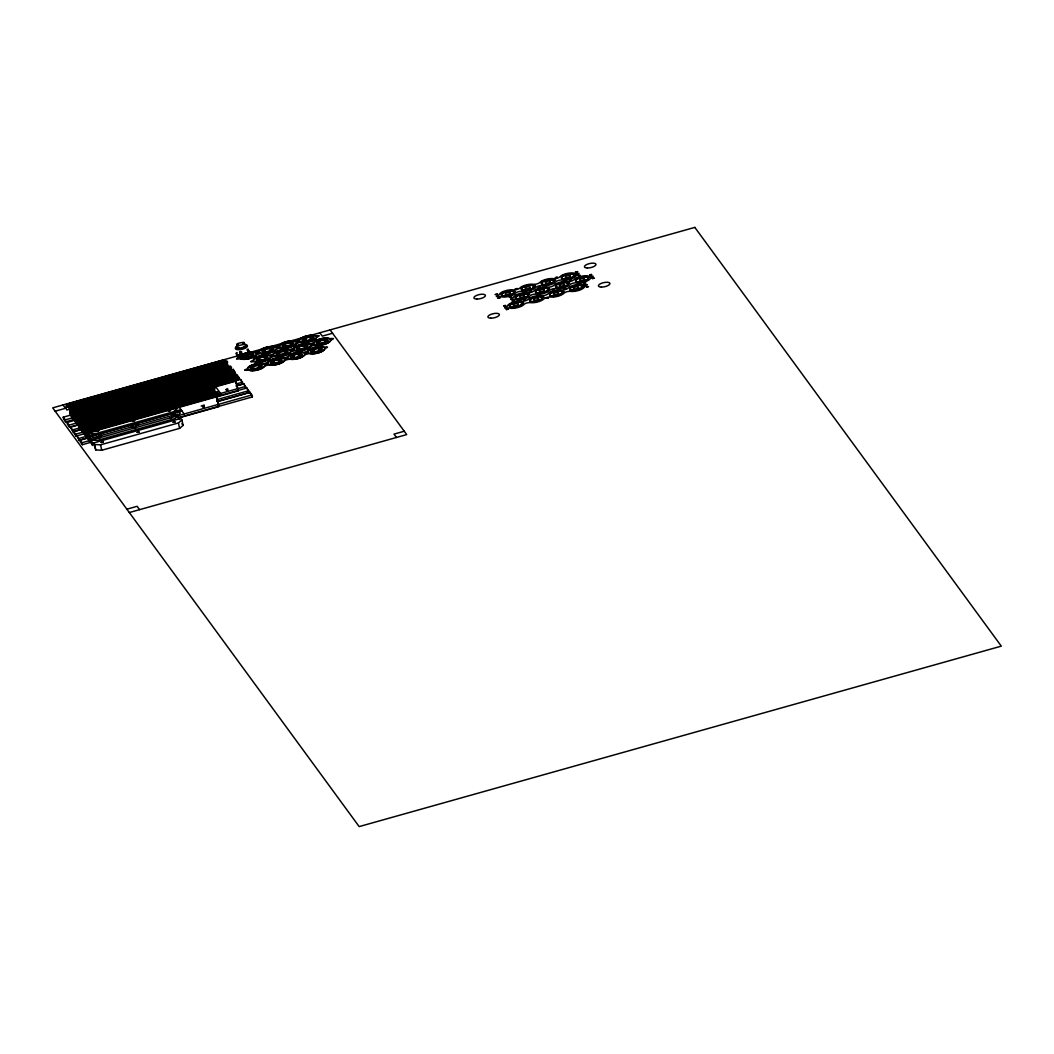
<?xml version="1.0" encoding="UTF-8"?>
<svg xmlns="http://www.w3.org/2000/svg" width="1054" height="1054" viewBox="0 0 1054 1054"><rect width="100%" height="100%" fill="white"/><g stroke="black" fill="none" stroke-linecap="round" stroke-linejoin="round"><path stroke-width="1.5" d="M100.986 435.737C104.109 433.721 94.886 436.527 100.657 436.435M248.691 353.09L248.217 349.441M238.151 344.394C231.854 347.425 249.996 343.525 243.158 343.341M259.521 358.992C254.251 360.824 266.109 360.086 264.949 358.334C268.691 356.845 263.21 358.307 263.75 356.766C262.038 357.451 256.952 358.36 259.521 358.874M273.684 361.825C268.059 363.683 280.535 362.76 279.389 361.166C281.971 359.651 278.203 361.021 277.4 359.585C276.108 360.613 270.983 361.127 273.684 361.706M279.573 353.327C273.131 356.45 291.457 352.458 284.567 352.313M285.436 344.882C279.112 347.965 297.426 343.947 290.417 343.815M293.723 356.173L291.813 357.003L294.211 356.766M305.476 339.256L303.565 340.06L305.963 339.823M313.71 350.626C308.506 351.996 320.456 352.01 318.901 349.968C323.222 348.611 317.623 349.651 317.926 348.334C316.846 348.742 309.81 350.613 313.749 350.455M305.976 339.941L305.001 340.613L308.506 340.416L312.471 338.123L310.508 338.215L311.879 337.306L309.441 337.807L309.191 337.003L303.868 339.019L305.462 339.138M243.092 343.209C248.612 340.85 232.275 344.197 238.138 344.276M250.312 354.961C254.357 353.314 247.334 354.882 246.425 354.46C245.885 355.87 241.933 356.713 244.831 356.832C244.238 358.729 256.109 354.592 250.351 355.079M258.599 366.278C262.486 364.816 255.279 366.001 254.027 366.028C254.989 367.095 249.007 368.557 253.777 367.938C252.723 370.481 264.067 365.606 258.625 366.397M270.351 349.335C272.683 347.82 267.927 349.098 266.794 348.808C265.898 349.796 261.84 351.588 265.121 351.087C264.409 353.274 276.043 348.887 270.404 349.467M284.514 352.181C290.482 349.823 273.737 353.09 279.56 353.235M290.39 343.709C296.042 341.272 279.587 344.777 285.436 344.763M304.54 346.542C308.453 345.08 301.194 346.265 299.982 346.305C300.772 347.517 295.423 348.558 299.31 348.294C298.414 350.521 310.258 346.147 304.58 346.661M324.579 340.916C328.94 339.138 320.996 340.877 320.192 340.561C320.508 342.063 315.976 342.484 319.085 342.774C318.585 344.645 330.376 340.534 324.606 341.035M238.731 347.122C233.408 349.823 248.889 346.647 244.133 346.094M132.949 427.423C134.767 425.315 129.985 425.052 131.394 427.384M173.633 411.64L177.138 408.636L175.162 407.187A3.241 1.159 -12.5 0 0 174.621 407.318L89.853 431.152A3.241 1.159 -12.5 0 0 89.353 431.297L88.628 431.56L89.814 433.181L95.769 433.523M176.888 416.08L180.392 413.076L178.416 411.627A3.241 1.159 -12.5 0 0 177.862 411.758L93.095 435.579A3.241 1.159 -12.5 0 0 92.607 435.737L91.869 436L93.055 437.608L99.01 437.963M178.666 415.513L175.162 418.517L97.297 440.401L91.342 440.058L90.236 438.556L177.559 414.011L179.562 419.571M93.477 442.996L94.583 444.498L100.538 444.841L178.403 422.957L181.92 419.953L180.814 418.451L93.477 442.996L95.782 449.913L101.737 450.256L179.602 428.372L183.119 425.368L181.92 419.953M241.867 352.128L240.826 351.996A6.205 2.213 -12.5 0 1 239.535 352.089L240.668 352.115M174.793 415.763C177.415 413.84 171.552 413.115 173.87 415.803M225.042 365.659L227.506 364.789L226.61 362.26L222.684 363.643A3.241 1.159 -12.5 0 1 222.157 363.814L70.644 406.396A3.241 1.159 -12.5 0 1 70.104 406.528L65.822 407.45L66.718 409.966L70.987 409.057A3.241 1.159 -12.5 0 0 71.527 408.926M228.165 371.192L231.366 370.059L230.47 367.543L226.544 368.926A3.241 1.159 -12.5 0 1 226.017 369.084L74.505 411.679A3.241 1.159 -12.5 0 1 73.964 411.811L69.683 412.72L70.578 415.25L74.847 414.327A3.241 1.159 -12.5 0 0 75.387 414.196M68.615 403.787L222.21 360.626M55.151 411.205L65.427 408.32L62.976 404.973M67.904 404.09L71.685 409.439L74.083 420.269L71.145 416.238L68.958 406.409L69.459 407.094L223.58 363.775L224.225 365.646M332.55 333.248L322.274 336.134L319.823 332.787M226.478 369.229L224.515 364.368L70.394 407.687L71.369 412.074L69.459 407.094M71.672 407.977L225.279 364.816M72.476 409.071L226.07 365.896M230.339 374.499L228.375 369.651L74.267 412.957L75.545 414.723L77.943 425.539L75.005 421.521L72.818 411.679L73.319 412.364L227.44 369.058L228.086 370.916M75.545 413.26L229.14 370.086M75.071 419.176L65.625 421.837L63.662 419.149L63.227 417.186L72.673 414.538M234.37 372.26L235.674 374.038L233.29 369.387L72.897 414.301L91.711 440.005M73.319 412.364L73.978 414.235L77.126 413.352M76.336 414.341L229.93 371.179M74.426 416.383L233.672 371.627M63.227 417.186L65.19 419.861L74.636 417.213M228.942 373.841L235.24 372.075M230.483 373.63L76.876 416.804L79.063 426.646M75.229 417.476L234.475 372.734M77.192 417.647L79.09 422.614L78.339 419.215L78.892 419.979L81.079 429.808L78.866 426.791L76.692 416.962L77.192 417.647L231.3 374.328L231.959 376.199M78.668 417.529L232.262 374.354M79.458 418.609L233.053 375.448M78.931 424.459L69.485 427.107L67.522 424.433L67.087 422.47L76.534 419.808M77.838 419.505L237.15 374.671L239.548 379.321L237.585 376.634M83.925 418.161L75.387 420.559L74.505 418.03L233.751 373.274L234.634 375.804L216.149 380.995M85.348 417.766L93.872 415.368M96.718 414.565L105.242 412.167M106.665 411.771L113.779 409.769M115.202 409.374L125.149 406.567M126.572 406.172L143.634 401.376M145.057 400.981L155.017 398.188M156.44 397.78L173.502 392.984M174.924 392.589L184.872 389.796M186.294 389.387L194.819 386.989M197.665 386.199L203.356 384.591M204.779 384.196L214.726 381.403M232.802 376.818L79.208 419.979L81.395 429.821M77.548 420.651L236.794 375.896M233.606 377.912L80.012 421.073L82.186 430.915M78.352 421.758L237.598 377.003M67.087 422.47L69.05 425.144L76.916 422.931M82.95 428.464L84.201 434.077L81.988 431.073L79.814 421.231L80.315 421.916L239.1 377.345M81.79 421.798L235.385 378.636M82.594 422.891L210.497 386.937M80.315 421.916L82.225 426.896L81.461 423.497L235.582 380.178L238.309 390.77M80.974 423.774L235.082 380.468L233.922 377.925M82.423 429.228L72.976 431.89L70.578 427.239L87.047 422.43M88.47 422.035L98.417 419.242M99.84 418.833L116.902 414.038M118.325 413.642L128.285 410.849M129.708 410.441L146.769 405.645M152.448 404.051L158.14 402.457M159.562 402.048L176.624 397.253M178.047 396.857L187.994 394.064M189.417 393.656L202.21 390.072M207.901 388.465L217.862 385.672M219.285 385.277L240.641 379.44L243.039 384.091L236.742 385.856M82.331 424.261L235.938 381.087L238.112 390.929L217.532 396.712M80.671 424.92L214.239 387.385L215.042 388.491L81.474 426.027M83.437 426.185L211.867 390.099L212.526 391.956L84.096 428.056L82.937 425.5L85.124 435.342M84.913 426.066L212.829 390.125M70.578 427.239L72.542 429.913L81.988 427.265M236.307 383.893L242.604 382.128M85.717 427.16L213.633 391.205M184.186 414.024L177.744 405.237L85.282 431.218L84.597 427.766L213.013 391.666L214.199 395.237M111.5 420.717L81.645 429.097L80.75 426.58L214.318 389.045L215.2 391.561L182.21 400.836M114.636 419.835L179.061 401.719M86.283 433.128L76.099 436.158L74.136 433.471L73.701 431.508L83.147 428.859M235.885 385.922L243.764 383.709L246.162 388.359L243.764 383.709M85.466 428.53L213.369 392.575L214.002 395.395M83.793 429.189L217.361 391.653L218.165 392.76L84.61 430.296M214.173 393.669L86.257 429.61L88.444 439.452M88.246 439.61L86.059 429.768L86.56 430.454L214.99 394.367L215.648 396.225M88.049 430.335L215.951 394.394M73.701 431.508L75.664 434.182L85.11 431.534M215.806 394.802L245.727 386.396M85.835 431.969L220.984 393.985L214.647 385.342L238.744 378.57L232.143 369.546M86.138 432.39L178.6 406.409M86.56 430.454L87.218 432.324L216.149 395.935L218.876 406.528M216.979 396.396L246.886 387.991L249.284 392.628L217.796 401.482M88.523 435.658L180.998 409.663M88.681 437.766L79.221 440.427L76.837 435.776L78.786 438.464L88.233 435.803M217.361 399.519L248.849 390.665M89.392 436.83L181.855 410.836M91.803 442.048L82.357 444.696L80.394 442.021L79.959 440.045L89.406 437.397M201.209 405.974L204.357 405.092M216.953 401.548L250.022 392.259L252.42 396.91L178.403 417.7M79.959 440.045L81.922 442.733L251.972 394.934M178.126 418.082L218.679 406.686L216.505 396.844L88.589 432.799L90.776 442.64M126.862 509.201L137.139 506.302L139.589 509.662M404.262 431.231L393.985 434.129L396.449 437.476M129.313 512.547L406.712 434.591L330.1 329.902M222.091 360.455L223 360.455L225.978 364.513M71.738 408.161L70.881 408.148M240.128 352.01L240.549 351.483M293.71 356.081L292.103 355.962L297.439 353.946L297.729 354.763L300.113 354.223L298.783 355.185L300.719 355.066L296.675 357.385L293.275 357.583L294.224 356.792M248.744 353.261L248.823 350.916M243.039 384.091L240.641 379.44M249.284 392.628L246.886 387.991M252.42 396.91L250.022 392.259M222.526 360.639L225.464 364.658M226.386 365.909L229.337 369.928M230.246 371.192L232.46 374.21M233.382 375.461L235.582 378.478M223.079 363.09L223.58 363.775M226.939 368.373L227.44 369.058M230.8 373.643L231.3 374.328M224.673 367.648L225.477 368.755L224.515 364.368M232.394 378.202L233.211 379.308L232.447 375.909L233.632 379.48M235.529 382.483L236.333 383.577L235.582 380.178M210.813 386.95L213.027 389.967M213.949 391.218L216.149 394.236M211.367 389.413L211.867 390.099M214.489 393.682L214.99 394.367M181.881 423.695L183.119 425.368M68.418 403.945L71.356 407.964M72.278 409.229L75.216 413.247M76.138 414.499L78.352 417.516M79.261 418.767L81.474 421.784M82.396 423.036L84.597 426.053M85.519 427.318L87.719 430.322M81.461 423.497L82.014 424.248M84.597 427.766L87.324 438.359L85.848 436.343M85.348 431.165L84.096 428.056M88.984 440.612L90.446 442.627L88.272 432.786L87.719 432.035L88.47 435.434L87.218 432.324M237.769 380.072L236.873 377.556L77.627 422.311L78.51 424.828M247.914 349.019L248.23 350.495M244.251 348.268L244.054 347.398A2.701 0.962 -12.5 0 1 240.879 348.755A2.701 0.962 -12.5 0 1 238.915 347.939M243.988 354.368L244.528 356.819M241.089 353.314C244.857 357.346 239.442 359.177 239.877 355M239.838 353.419L240.167 354.895M233.29 369.387L233.724 371.364M230.154 374.657L229.469 371.561L75.862 414.736L78.259 425.552M226.294 369.374L225.596 366.291L72.001 409.453L74.399 420.269M216.149 395.935L216.9 399.347M213.013 391.666L213.778 395.066M178.403 422.957L179.602 428.372M100.538 444.841L101.737 450.256M94.583 444.498L95.782 449.913M91.342 440.058L92.541 445.473L90.236 438.556M86.402 432.746L87.64 438.359M83.134 425.342L85.308 435.183M83.266 428.477L84.518 434.09M81.922 442.733L82.357 444.696M74.267 412.957L75.229 417.344L73.978 414.235M73.016 411.521L75.203 421.363M78.786 438.464L79.221 440.427M75.664 434.182L76.099 436.158M69.156 406.251L71.343 416.093M72.542 429.913L72.976 431.89M69.05 425.144L69.485 427.107M65.19 419.861L65.625 421.837M75.229 411.126A3.241 1.159 -12.5 0 0 74.702 411.284L70.776 412.681L69.788 411.323L230.576 366.133L231.564 367.49L227.295 368.399A3.241 1.159 -12.5 0 0 226.742 368.544M247.15 350.007A6.205 2.213 -12.5 0 1 247.11 352.945A6.205 2.213 -12.5 0 1 239.311 354.895A6.205 2.213 -12.5 0 1 236.913 352.55M241.88 353.433A2.701 0.962 -12.5 0 1 239.904 352.721M245.068 344.684A6.205 2.213 -12.5 0 1 245.925 347.807A6.205 2.213 -12.5 0 1 237.045 349.612A6.205 2.213 -12.5 0 1 237.4 346.239M245.055 344.46A5.665 2.016 -12.5 0 1 245.424 347.267A5.665 2.016 -12.5 0 1 237.743 348.966A5.665 2.016 -12.5 0 1 236.86 346.292M247.255 349.875A6.469 2.306 -12.5 0 1 247.4 352.919A6.469 2.306 -12.5 0 1 239.298 355A6.469 2.306 -12.5 0 1 236.623 352.616M248.164 352.431A6.469 2.306 -12.5 0 1 247.44 355.672A6.469 2.306 -12.5 0 1 239.06 357.411A6.469 2.306 -12.5 0 1 237.677 354.605M242.947 355.817A2.701 0.962 -12.5 0 1 240.892 355.791M173.264 414.815L171.578 415.513L173.264 414.775M202.552 406.58C204.7 410.204 205.135 402.957 202.552 406.58M226.096 389.664C228.178 393.287 228.784 386.054 226.096 389.664M256.359 353.209L259.508 352.589L256.359 353.209M264.633 364.526L267.795 363.933L264.646 364.486M270.509 356.054L273.671 355.422L270.522 356.015M276.385 347.583L279.547 346.95L276.385 347.583M284.672 358.9L287.834 358.268L284.699 358.808M290.548 350.429L293.71 349.796L290.561 350.389M296.424 341.957L299.586 341.364L296.438 341.904M304.698 353.274L307.86 352.642L304.738 353.182M310.574 344.79L313.736 344.171L310.574 344.79M236.636 358.795L237.888 359.045A4.097 1.462 -12.5 0 1 241.01 359.032A8.84 3.149 -12.5 0 0 249.034 358.716A8.84 3.149 -12.5 0 0 255.898 355.422A4.097 1.462 -12.5 0 1 262.248 353.643A8.84 3.149 -12.5 0 0 275.937 349.796A4.097 1.462 -12.5 0 1 282.274 348.018A8.84 3.149 -12.5 0 0 295.963 344.171A4.097 1.462 -12.5 0 1 302.314 342.379A8.84 3.149 -12.5 0 0 310.838 341.351A8.84 3.149 -12.5 0 0 316.503 337.82A4.097 1.462 -12.5 0 1 318.572 336.371L319.243 335.752L318.018 335.58A4.097 1.462 -12.5 0 1 314.909 335.594A8.84 3.149 -12.5 0 0 306.872 335.87A8.84 3.149 -12.5 0 0 299.968 339.177A4.097 1.462 -12.5 0 1 293.618 340.956A8.84 3.149 -12.5 0 0 279.929 344.803A4.097 1.462 -12.5 0 1 273.592 346.595A8.84 3.149 -12.5 0 0 259.903 350.442A4.097 1.462 -12.5 0 1 253.553 352.22A8.84 3.149 -12.5 0 0 244.989 353.261A8.84 3.149 -12.5 0 0 239.35 356.819A4.097 1.462 -12.5 0 1 237.308 358.268L236.636 358.795M244.923 370.099L246.162 370.362A4.097 1.462 -12.5 0 1 249.284 370.349A8.84 3.149 -12.5 0 0 257.308 370.033A8.84 3.149 -12.5 0 0 264.185 366.739A4.097 1.462 -12.5 0 1 270.522 364.961A8.84 3.149 -12.5 0 0 284.211 361.114A4.097 1.462 -12.5 0 1 290.561 359.322A8.84 3.149 -12.5 0 0 304.25 355.475A4.097 1.462 -12.5 0 1 310.587 353.696A8.84 3.149 -12.5 0 0 319.112 352.668A8.84 3.149 -12.5 0 0 324.777 349.124A4.097 1.462 -12.5 0 1 326.859 347.688L327.517 347.069L326.305 346.898A4.097 1.462 -12.5 0 1 323.196 346.898A8.84 3.149 -12.5 0 0 315.159 347.188A8.84 3.149 -12.5 0 0 308.242 350.495A4.097 1.462 -12.5 0 1 301.905 352.273A8.84 3.149 -12.5 0 0 288.216 356.12A4.097 1.462 -12.5 0 1 281.866 357.912A8.84 3.149 -12.5 0 0 268.177 361.759A4.097 1.462 -12.5 0 1 261.84 363.538A8.84 3.149 -12.5 0 0 253.276 364.579A8.84 3.149 -12.5 0 0 247.637 368.136A4.097 1.462 -12.5 0 1 245.582 369.585L244.923 370.073M250.799 361.627L252.038 361.891A4.097 1.462 -12.5 0 1 255.173 361.878A8.84 3.149 -12.5 0 0 263.184 361.562A8.84 3.149 -12.5 0 0 270.061 358.268A4.097 1.462 -12.5 0 1 276.398 356.489A8.84 3.149 -12.5 0 0 290.087 352.642A4.097 1.462 -12.5 0 1 296.438 350.85A8.84 3.149 -12.5 0 0 310.126 347.003A4.097 1.462 -12.5 0 1 316.463 345.225A8.84 3.149 -12.5 0 0 324.988 344.197A8.84 3.149 -12.5 0 0 330.653 340.653A4.097 1.462 -12.5 0 1 332.735 339.217L333.393 338.597L332.181 338.426A4.097 1.462 -12.5 0 1 329.072 338.426A8.84 3.149 -12.5 0 0 321.035 338.716A8.84 3.149 -12.5 0 0 314.132 342.023A4.097 1.462 -12.5 0 1 307.781 343.802A8.84 3.149 -12.5 0 0 294.092 347.649A4.097 1.462 -12.5 0 1 287.742 349.427A8.84 3.149 -12.5 0 0 274.053 353.288A4.097 1.462 -12.5 0 1 267.716 355.066A8.84 3.149 -12.5 0 0 259.152 356.107A8.84 3.149 -12.5 0 0 253.513 359.664A4.097 1.462 -12.5 0 1 251.458 361.114L250.799 361.601M496.46 296.477L497.712 296.727A4.097 1.462 -12.5 0 1 500.834 296.714A8.84 3.149 -12.5 0 0 508.858 296.398A8.84 3.149 -12.5 0 0 515.722 293.104A4.097 1.462 -12.5 0 1 522.073 291.326A8.84 3.149 -12.5 0 0 535.761 287.478A4.097 1.462 -12.5 0 1 542.112 285.7A8.84 3.149 -12.5 0 0 555.801 281.853A4.097 1.462 -12.5 0 1 562.138 280.061A8.84 3.149 -12.5 0 0 570.662 279.033A8.84 3.149 -12.5 0 0 576.327 275.502A4.097 1.462 -12.5 0 1 578.409 274.053L579.054 273.408L577.948 273.25A4.097 1.462 -12.5 0 1 574.733 273.276A8.84 3.149 -12.5 0 0 566.709 273.553A8.84 3.149 -12.5 0 0 559.793 276.859A4.097 1.462 -12.5 0 1 553.455 278.638A8.84 3.149 -12.5 0 0 539.767 282.485A4.097 1.462 -12.5 0 1 533.416 284.277A8.84 3.149 -12.5 0 0 519.727 288.124A4.097 1.462 -12.5 0 1 513.39 289.903A8.84 3.149 -12.5 0 0 504.826 290.944A8.84 3.149 -12.5 0 0 499.188 294.501A4.097 1.462 -12.5 0 1 497.132 295.95L496.474 296.438M504.747 307.781L505.999 308.045A4.097 1.462 -12.5 0 1 509.122 308.031A8.84 3.149 -12.5 0 0 517.145 307.715A8.84 3.149 -12.5 0 0 524.009 304.422A4.097 1.462 -12.5 0 1 530.36 302.643A8.84 3.149 -12.5 0 0 544.048 298.796A4.097 1.462 -12.5 0 1 550.386 297.004A8.84 3.149 -12.5 0 0 564.074 293.157A4.097 1.462 -12.5 0 1 570.425 291.378A8.84 3.149 -12.5 0 0 578.949 290.351A8.84 3.149 -12.5 0 0 584.601 286.807A4.097 1.462 -12.5 0 1 586.683 285.37L587.328 284.712L586.129 284.58A4.097 1.462 -12.5 0 1 583.02 284.58A8.84 3.149 -12.5 0 0 574.983 284.87A8.84 3.149 -12.5 0 0 568.08 288.177A4.097 1.462 -12.5 0 1 561.729 289.955A8.84 3.149 -12.5 0 0 548.04 293.802A4.097 1.462 -12.5 0 1 541.703 295.594A8.84 3.149 -12.5 0 0 528.014 299.441A4.097 1.462 -12.5 0 1 521.664 301.22A8.84 3.149 -12.5 0 0 513.1 302.261A8.84 3.149 -12.5 0 0 507.461 305.818A4.097 1.462 -12.5 0 1 505.419 307.267L504.761 307.755M510.623 299.31L511.875 299.573A4.097 1.462 -12.5 0 1 514.998 299.56A8.84 3.149 -12.5 0 0 523.021 299.244A8.84 3.149 -12.5 0 0 529.885 295.95A4.097 1.462 -12.5 0 1 536.236 294.171A8.84 3.149 -12.5 0 0 549.924 290.324A4.097 1.462 -12.5 0 1 556.262 288.532A8.84 3.149 -12.5 0 0 569.951 284.685A4.097 1.462 -12.5 0 1 576.301 282.907A8.84 3.149 -12.5 0 0 584.825 281.879A8.84 3.149 -12.5 0 0 590.49 278.335A4.097 1.462 -12.5 0 1 592.559 276.899L593.204 276.24L592.005 276.108A4.097 1.462 -12.5 0 1 588.896 276.108A8.84 3.149 -12.5 0 0 580.859 276.398A8.84 3.149 -12.5 0 0 573.956 279.705A4.097 1.462 -12.5 0 1 567.605 281.484A8.84 3.149 -12.5 0 0 553.917 285.331A4.097 1.462 -12.5 0 1 547.579 287.11A8.84 3.149 -12.5 0 0 533.891 290.97A4.097 1.462 -12.5 0 1 527.54 292.748A8.84 3.149 -12.5 0 0 518.976 293.789A8.84 3.149 -12.5 0 0 513.338 297.347A4.097 1.462 -12.5 0 1 511.295 298.796L510.65 299.244M504.708 296.411L506.803 296.016L504.813 296.253A6.746 2.411 -12.5 0 0 514.299 292.037C517.764 290.561 511.137 291.629 514.339 291.958A6.746 2.411 -12.5 0 0 504.128 292.063A6.746 2.411 -12.5 0 0 504.708 296.187L504.721 296.372M512.982 307.728L515.09 307.333L512.982 307.728M518.858 299.257L520.966 298.901L518.897 299.178M524.734 290.785L526.842 290.39L524.734 290.785M533.021 302.103L535.116 301.707L533.034 302.063M538.897 293.631L541.005 293.262L538.91 293.592M544.773 285.16L546.868 284.751L544.786 285.12M553.047 296.464L555.155 296.069L553.087 296.385M558.923 287.992L561.031 287.597L558.949 287.953M564.799 279.521L566.907 279.126L564.825 279.481M573.086 290.838L575.194 290.482L573.126 290.759M578.962 282.367L581.07 281.971L578.962 282.367M501.941 292.63L504.049 292.287L501.967 292.59M510.228 303.947L512.323 303.565L510.228 303.947M516.104 295.476L518.199 295.094L516.157 295.383M521.98 287.004L524.075 286.622L521.98 287.004M530.254 298.322L532.362 297.979L530.281 298.269M536.143 289.85L538.238 289.507L536.143 289.85M542.019 281.365L544.114 280.983L542.019 281.365M550.293 292.683L552.401 292.301L550.293 292.683M556.169 284.211L558.277 283.829L556.196 284.172M562.045 275.74L564.153 275.397L562.072 275.7M570.333 287.057L572.427 286.714L570.346 287.017M576.209 278.585L578.303 278.203L576.209 278.585M66.349 404.42L67.482 406.04L225.701 361.575L223.698 360.007L66.349 404.42M83.898 401.495L86.27 401.073L83.898 401.495M87.759 406.765L90.13 406.357L87.785 406.712M91.632 412.035L93.99 411.627L91.632 412.035M94.755 416.317L97.113 415.895L94.781 416.264M97.877 420.586L100.235 420.164L97.903 420.533M96.415 431.165L98.615 430.743L96.415 431.165M101 424.854L103.371 424.446L101 424.854M97.943 438.042L100.143 437.621L97.969 438.003M101.197 442.482L103.397 442.1L101.197 442.482M132.382 421.06L134.583 420.665L132.382 421.06M133.898 427.937L136.111 427.555L133.898 427.937M135.623 425.5L137.824 425.105L135.623 425.5M137.152 432.377L139.352 431.995L137.178 432.338M168.337 410.955L170.537 410.599L168.39 410.862M169.865 417.832L172.065 417.45L169.865 417.832M173.106 422.272L175.32 421.929L173.159 422.18M191.367 394.315L193.738 393.893L191.433 394.209M194.503 398.583L196.861 398.201L194.555 398.478M207.19 366.845L209.562 366.423L207.256 366.739M211.05 372.115L213.422 371.706L211.05 372.115M214.911 377.398L217.282 376.976L214.911 377.398M218.046 381.667L220.405 381.245L218.046 381.667M227.545 364.157L70.262 408.583L67.891 406.62L226.109 362.154L227.545 364.157M231.406 369.427L74.123 413.853L71.751 411.89L229.983 367.424L231.406 369.427M495.327 294.54L497.435 294.171L495.327 294.54M498.015 298.216L500.11 297.821L498.041 298.177M503.614 305.858L505.709 305.489L503.667 305.765M506.302 309.533L508.397 309.165L506.302 309.533M509.49 297.386L511.572 296.978L509.49 297.386M512.178 301.062L514.273 300.693L512.231 300.983M515.366 288.915L517.461 288.546L515.38 288.875M521.625 303.012L523.719 302.603L521.651 302.972M523.64 300.232L525.748 299.863L523.667 300.179M527.501 294.54L529.609 294.171L527.553 294.448M529.516 291.76L531.624 291.391L529.516 291.76M533.377 286.069L535.485 285.7L533.429 285.977M538.093 286.965L540.188 286.596L538.107 286.912M541.664 297.386L543.759 297.017L541.664 297.386M547.54 288.915L549.635 288.546L547.593 288.822M546.367 298.282L548.475 297.913L546.42 298.19M553.416 280.443L555.498 280.035L553.416 280.443M552.243 289.797L554.351 289.428L552.243 289.797M555.432 277.65L557.526 277.255L555.458 277.61M561.69 291.747L563.798 291.378L561.69 291.747M563.719 288.967L565.814 288.598L563.719 288.967M567.566 283.276L569.674 282.907L567.592 283.236M569.595 280.496L571.69 280.127L569.634 280.404M573.442 274.804L575.55 274.435L573.442 274.804M575.471 272.024L577.552 271.616L575.471 272.024M578.159 275.7L580.253 275.331L578.211 275.608M581.729 286.121L583.824 285.753L581.742 286.082M583.745 283.342L585.853 282.973L583.771 283.289M587.605 277.65L589.7 277.242L587.631 277.61M586.432 287.017L588.527 286.609L586.459 286.978M589.621 274.87L591.729 274.501L589.647 274.817M592.322 278.546L594.416 278.177L592.335 278.493M70.236 409.65L71.343 411.323L229.561 366.858L227.493 365.303L70.236 409.65M518.963 299.099L518.924 299.138A6.746 2.411 -12.5 0 1 518.278 294.896A6.746 2.411 -12.5 0 1 528.462 294.883A6.746 2.411 -12.5 0 1 518.871 299.033M513.206 307.491L513.14 307.531A6.469 2.306 -12.5 0 1 512.547 303.433A6.469 2.306 -12.5 0 1 522.323 303.407A6.469 2.306 -12.5 0 1 513.114 307.399M553.416 296.134L553.337 296.187A6.232 2.227 -12.5 0 1 552.744 292.221A6.469 2.306 -12.5 0 1 562.388 292.142A6.469 2.306 -12.5 0 1 553.179 296.134A6.469 2.306 -12.5 0 1 552.612 292.169A6.232 2.227 -12.5 0 1 562.151 292.195A6.232 2.227 -12.5 0 1 553.284 296.042M70.842 406.014L66.916 407.397L65.928 406.04L226.715 360.85L227.704 362.207L223.435 363.129A3.241 1.159 -12.5 0 0 222.881 363.261L71.369 405.843A3.241 1.159 -12.5 0 0 70.842 406.014M694.823 227.4L52.7 407.858L359.177 826.599L1001.3 646.142L694.823 227.4M217.44 393.313L83.885 430.849L84.768 433.378L218.336 395.843L217.44 393.313M584.548 279.099L584.021 278.361A2.701 0.962 -12.5 0 0 579.884 279.178A2.701 0.962 -12.5 0 0 580.846 280.483A2.701 0.962 -12.5 0 0 584.548 279.099M570.398 276.253L569.858 275.529A2.701 0.962 -12.5 0 0 565.734 276.332A2.701 0.962 -12.5 0 0 566.696 277.637A2.701 0.962 -12.5 0 0 570.398 276.253M578.672 287.571L578.145 286.833A2.701 0.962 -12.5 0 0 574.008 287.65A2.701 0.962 -12.5 0 0 574.97 288.954A2.701 0.962 -12.5 0 0 578.672 287.571M564.522 284.725L563.982 284A2.701 0.962 -12.5 0 0 559.858 284.804A2.701 0.962 -12.5 0 0 560.82 286.121A2.701 0.962 -12.5 0 0 564.522 284.725M550.359 281.879L549.819 281.154A2.701 0.962 -12.5 0 0 545.695 281.971A2.701 0.962 -12.5 0 0 546.657 283.276A2.701 0.962 -12.5 0 0 550.359 281.879M558.646 293.196L558.106 292.472A2.701 0.962 -12.5 0 0 553.982 293.275A2.701 0.962 -12.5 0 0 554.931 294.593A2.701 0.962 -12.5 0 0 558.646 293.196M544.483 290.351L543.943 289.626A2.701 0.962 -12.5 0 0 539.819 290.443A2.701 0.962 -12.5 0 0 540.781 291.747A2.701 0.962 -12.5 0 0 544.483 290.351M530.32 287.518L529.793 286.78A2.701 0.962 -12.5 0 0 525.669 287.597A2.701 0.962 -12.5 0 0 526.618 288.901A2.701 0.962 -12.5 0 0 530.32 287.518M538.607 298.835L538.067 298.098A2.701 0.962 -12.5 0 0 533.943 298.914A2.701 0.962 -12.5 0 0 534.905 300.219A2.701 0.962 -12.5 0 0 538.607 298.835M524.444 295.99L523.917 295.252A2.701 0.962 -12.5 0 0 519.793 296.069A2.701 0.962 -12.5 0 0 520.742 297.373A2.701 0.962 -12.5 0 0 524.444 295.99M510.294 293.144L509.754 292.419A2.701 0.962 -12.5 0 0 505.63 293.223A2.701 0.962 -12.5 0 0 506.592 294.54A2.701 0.962 -12.5 0 0 510.294 293.144M518.568 304.461L518.041 303.723A2.701 0.962 -12.5 0 0 513.904 304.54A2.701 0.962 -12.5 0 0 514.866 305.844A2.701 0.962 -12.5 0 0 518.568 304.461M572.414 286.635L572.388 286.596A6.746 2.411 -12.5 0 1 582.691 286.464A6.746 2.411 -12.5 0 1 573.086 290.614A6.746 2.411 -12.5 0 1 572.506 286.477M285.186 347.029A6.205 2.213 -12.5 0 0 294.013 343.209A6.205 2.213 -12.5 0 0 284.646 343.222A6.205 2.213 -12.5 0 0 285.186 347.029M285.832 346.437A4.743 1.686 -12.5 0 0 292.59 343.512A4.743 1.686 -12.5 0 0 285.423 343.525A4.743 1.686 -12.5 0 0 285.832 346.437M305.225 341.404A6.205 2.213 -12.5 0 0 314.052 337.57A6.205 2.213 -12.5 0 0 304.685 337.596A6.205 2.213 -12.5 0 0 305.225 341.404M305.871 340.798A4.743 1.686 -12.5 0 0 312.63 337.873A4.743 1.686 -12.5 0 0 305.462 337.886A4.743 1.686 -12.5 0 0 305.871 340.798M265.806 352.062A4.743 1.686 -12.5 0 0 272.551 349.137A4.743 1.686 -12.5 0 0 265.384 349.151A4.743 1.686 -12.5 0 0 265.806 352.062M265.147 352.655A6.205 2.213 -12.5 0 0 273.987 348.834A6.205 2.213 -12.5 0 0 264.62 348.861A6.205 2.213 -12.5 0 0 265.147 352.655M245.766 357.688A4.743 1.686 -12.5 0 0 252.525 354.763A4.743 1.686 -12.5 0 0 245.358 354.776A4.743 1.686 -12.5 0 0 245.766 357.688M245.121 358.294A6.205 2.213 -12.5 0 0 253.948 354.46A6.205 2.213 -12.5 0 0 244.581 354.487A6.205 2.213 -12.5 0 0 245.121 358.294M259.271 361.127A6.205 2.213 -12.5 0 0 268.111 357.306A6.205 2.213 -12.5 0 0 258.731 357.332A6.205 2.213 -12.5 0 0 259.271 361.127M259.93 360.534A4.743 1.686 -12.5 0 0 266.675 357.609A4.743 1.686 -12.5 0 0 259.508 357.622A4.743 1.686 -12.5 0 0 259.93 360.534M279.31 355.501A6.205 2.213 -12.5 0 0 288.137 351.68A6.205 2.213 -12.5 0 0 278.77 351.693A6.205 2.213 -12.5 0 0 279.31 355.501M279.956 354.908A4.743 1.686 -12.5 0 0 286.714 351.983A4.743 1.686 -12.5 0 0 279.547 351.996A4.743 1.686 -12.5 0 0 279.956 354.908M320.034 343.644A4.743 1.686 -12.5 0 0 326.78 340.719A4.743 1.686 -12.5 0 0 319.612 340.732A4.743 1.686 -12.5 0 0 320.034 343.644M319.375 344.236A6.205 2.213 -12.5 0 0 328.202 340.416A6.205 2.213 -12.5 0 0 318.835 340.442A6.205 2.213 -12.5 0 0 319.375 344.236M299.995 349.269A4.743 1.686 -12.5 0 0 306.754 346.344A4.743 1.686 -12.5 0 0 299.586 346.358A4.743 1.686 -12.5 0 0 299.995 349.269M299.349 349.875A6.205 2.213 -12.5 0 0 308.176 346.041A6.205 2.213 -12.5 0 0 298.809 346.068A6.205 2.213 -12.5 0 0 299.349 349.875M293.473 358.347A6.205 2.213 -12.5 0 0 302.3 354.513A6.205 2.213 -12.5 0 0 292.933 354.539A6.205 2.213 -12.5 0 0 293.473 358.347M294.119 357.741A4.743 1.686 -12.5 0 0 300.877 354.816A4.743 1.686 -12.5 0 0 293.71 354.842A4.743 1.686 -12.5 0 0 294.119 357.741M313.499 352.708A6.205 2.213 -12.5 0 0 322.326 348.887A6.205 2.213 -12.5 0 0 312.959 348.914A6.205 2.213 -12.5 0 0 313.499 352.708M314.145 352.115A4.743 1.686 -12.5 0 0 320.903 349.19A4.743 1.686 -12.5 0 0 313.736 349.203A4.743 1.686 -12.5 0 0 314.145 352.115M274.08 363.38A4.743 1.686 -12.5 0 0 280.838 360.455A4.743 1.686 -12.5 0 0 273.671 360.468A4.743 1.686 -12.5 0 0 274.08 363.38M273.434 363.973A6.205 2.213 -12.5 0 0 282.261 360.152A6.205 2.213 -12.5 0 0 272.894 360.165A6.205 2.213 -12.5 0 0 273.434 363.973M254.054 369.005A4.743 1.686 -12.5 0 0 260.799 366.081A4.743 1.686 -12.5 0 0 253.632 366.094A4.743 1.686 -12.5 0 0 254.054 369.005M253.395 369.598A6.205 2.213 -12.5 0 0 262.222 365.778A6.205 2.213 -12.5 0 0 252.855 365.804A6.205 2.213 -12.5 0 0 253.395 369.598M252.314 370.6A8.63 3.083 -12.5 0 0 264.607 365.277A8.63 3.083 -12.5 0 0 251.563 365.303A8.63 3.083 -12.5 0 0 252.314 370.6M264.067 353.657A8.63 3.083 -12.5 0 0 276.359 348.334A8.63 3.083 -12.5 0 0 263.316 348.36A8.63 3.083 -12.5 0 0 264.067 353.657M312.419 353.709A8.63 3.083 -12.5 0 0 324.711 348.387A8.63 3.083 -12.5 0 0 311.668 348.413A8.63 3.083 -12.5 0 0 312.419 353.709M244.041 359.282A8.63 3.083 -12.5 0 0 256.32 353.96A8.63 3.083 -12.5 0 0 243.29 353.999A8.63 3.083 -12.5 0 0 244.041 359.282M272.354 364.974A8.63 3.083 -12.5 0 0 284.633 359.651A8.63 3.083 -12.5 0 0 271.603 359.677A8.63 3.083 -12.5 0 0 272.354 364.974M304.145 342.392A8.63 3.083 -12.5 0 0 316.424 337.069A8.63 3.083 -12.5 0 0 303.394 337.096A8.63 3.083 -12.5 0 0 304.145 342.392M258.19 362.128A8.63 3.083 -12.5 0 0 270.483 356.805A8.63 3.083 -12.5 0 0 257.44 356.832A8.63 3.083 -12.5 0 0 258.19 362.128M318.295 345.238A8.63 3.083 -12.5 0 0 330.587 339.915A8.63 3.083 -12.5 0 0 317.544 339.941A8.63 3.083 -12.5 0 0 318.295 345.238M298.269 350.863A8.63 3.083 -12.5 0 0 310.548 345.541A8.63 3.083 -12.5 0 0 297.518 345.58A8.63 3.083 -12.5 0 0 298.269 350.863M292.393 359.335A8.63 3.083 -12.5 0 0 304.672 354.012A8.63 3.083 -12.5 0 0 291.642 354.052A8.63 3.083 -12.5 0 0 292.393 359.335M284.106 348.031A8.63 3.083 -12.5 0 0 296.385 342.708A8.63 3.083 -12.5 0 0 283.355 342.734A8.63 3.083 -12.5 0 0 284.106 348.031M278.23 356.502A8.63 3.083 -12.5 0 0 290.509 351.18A8.63 3.083 -12.5 0 0 277.479 351.206A8.63 3.083 -12.5 0 0 278.23 356.502M587.381 268.006A5.929 2.121 -12.5 0 0 595.997 264.422A5.929 2.121 -12.5 0 0 587.183 264.304A5.929 2.121 -12.5 0 0 587.381 268.006M601.373 287.11A5.929 2.121 -12.5 0 0 609.976 283.513A5.929 2.121 -12.5 0 0 601.162 283.407A5.929 2.121 -12.5 0 0 601.373 287.11M490.835 318.176A5.929 2.121 -12.5 0 0 499.451 314.579A5.929 2.121 -12.5 0 0 490.637 314.474A5.929 2.121 -12.5 0 0 490.835 318.176M476.856 299.072A5.929 2.121 -12.5 0 0 485.472 295.476A5.929 2.121 -12.5 0 0 476.658 295.37A5.929 2.121 -12.5 0 0 476.856 299.072M504.932 295.99A6.232 2.227 -12.5 0 0 513.799 292.142A6.232 2.227 -12.5 0 0 504.392 292.169A6.232 2.227 -12.5 0 0 504.932 295.99M524.971 290.351A6.232 2.227 -12.5 0 0 533.838 286.517A6.232 2.227 -12.5 0 0 524.431 286.53A6.469 2.306 -12.5 0 0 524.866 290.456A6.469 2.306 -12.5 0 0 534.075 286.464A6.469 2.306 -12.5 0 0 524.299 286.477A6.232 2.227 -12.5 0 0 524.971 290.351M565.036 279.086A6.232 2.227 -12.5 0 0 573.903 275.252A6.232 2.227 -12.5 0 0 564.496 275.278A6.232 2.227 -12.5 0 0 565.036 279.086M545.01 284.725A6.232 2.227 -12.5 0 0 553.877 280.878A6.232 2.227 -12.5 0 0 544.47 280.904A6.232 2.227 -12.5 0 0 545.01 284.725A6.469 2.306 -12.5 0 0 554.114 280.825A6.469 2.306 -12.5 0 0 544.338 280.851A6.469 2.306 -12.5 0 0 544.892 284.817M513.219 307.294A6.232 2.227 -12.5 0 0 522.086 303.46A6.232 2.227 -12.5 0 0 512.679 303.473A6.232 2.227 -12.5 0 0 513.219 307.294M533.258 301.668A6.232 2.227 -12.5 0 0 542.125 297.821A6.232 2.227 -12.5 0 0 532.705 297.847A6.232 2.227 -12.5 0 0 533.258 301.668M573.323 290.403A6.232 2.227 -12.5 0 0 582.19 286.569A6.232 2.227 -12.5 0 0 572.783 286.583A6.232 2.227 -12.5 0 0 573.323 290.403M559.16 287.571A6.232 2.227 -12.5 0 0 568.027 283.724A6.232 2.227 -12.5 0 0 558.62 283.75A6.232 2.227 -12.5 0 0 559.16 287.571M579.199 281.932A6.232 2.227 -12.5 0 0 588.066 278.098A6.232 2.227 -12.5 0 0 578.659 278.111A6.232 2.227 -12.5 0 0 579.199 281.932M539.134 293.196A6.232 2.227 -12.5 0 0 548.001 289.349A6.232 2.227 -12.5 0 0 538.581 289.376A6.469 2.306 -12.5 0 0 539.016 293.289A6.469 2.306 -12.5 0 0 548.238 289.31A6.469 2.306 -12.5 0 0 538.462 289.323A6.232 2.227 -12.5 0 0 539.134 293.196M519.095 298.822A6.232 2.227 -12.5 0 0 527.962 294.988A6.232 2.227 -12.5 0 0 518.555 295.001A6.232 2.227 -12.5 0 0 519.095 298.822M559.055 287.663A6.469 2.306 -12.5 0 0 568.264 283.671A6.469 2.306 -12.5 0 0 558.488 283.697A6.469 2.306 -12.5 0 0 559.055 287.663M564.931 279.191A6.469 2.306 -12.5 0 0 574.14 275.199A6.469 2.306 -12.5 0 0 564.364 275.226A6.469 2.306 -12.5 0 0 564.931 279.191M533.14 301.773A6.469 2.306 -12.5 0 0 542.362 297.781A6.469 2.306 -12.5 0 0 532.586 297.795A6.469 2.306 -12.5 0 0 533.14 301.773M504.826 296.082A6.469 2.306 -12.5 0 0 514.036 292.09A6.469 2.306 -12.5 0 0 504.26 292.116A6.469 2.306 -12.5 0 0 504.826 296.082M573.218 290.509A6.469 2.306 -12.5 0 0 582.427 286.517A6.469 2.306 -12.5 0 0 572.651 286.543A6.469 2.306 -12.5 0 0 573.218 290.509M579.094 282.037A6.469 2.306 -12.5 0 0 588.303 278.045A6.469 2.306 -12.5 0 0 578.527 278.058A6.469 2.306 -12.5 0 0 579.094 282.037A6.746 2.411 -12.5 0 0 588.567 277.992A6.746 2.411 -12.5 0 0 578.382 278.006A6.746 2.411 -12.5 0 0 578.975 282.143M518.99 298.928A6.469 2.306 -12.5 0 0 528.199 294.936A6.469 2.306 -12.5 0 0 518.423 294.962A6.469 2.306 -12.5 0 0 518.99 298.928M533.021 301.879A6.746 2.411 -12.5 0 0 542.626 297.715A6.746 2.411 -12.5 0 0 532.441 297.742A6.746 2.411 -12.5 0 0 533.021 301.879M564.812 279.297A6.746 2.411 -12.5 0 0 574.404 275.147A6.746 2.411 -12.5 0 0 564.219 275.173A6.746 2.411 -12.5 0 0 564.812 279.297M512.995 307.505A6.746 2.411 -12.5 0 0 522.586 303.354A6.746 2.411 -12.5 0 0 512.402 303.368A6.746 2.411 -12.5 0 0 512.995 307.505M544.773 284.936A6.746 2.411 -12.5 0 0 554.378 280.772A6.746 2.411 -12.5 0 0 544.193 280.799A6.746 2.411 -12.5 0 0 544.773 284.936M553.06 296.253A6.746 2.411 -12.5 0 0 562.652 292.09A6.746 2.411 -12.5 0 0 552.467 292.116A6.746 2.411 -12.5 0 0 553.06 296.253M524.747 290.561A6.746 2.411 -12.5 0 0 534.338 286.411A6.746 2.411 -12.5 0 0 524.154 286.424A6.746 2.411 -12.5 0 0 524.747 290.561M558.936 287.768A6.746 2.411 -12.5 0 0 568.528 283.618A6.746 2.411 -12.5 0 0 558.343 283.645A6.746 2.411 -12.5 0 0 558.936 287.768M538.897 293.407A6.746 2.411 -12.5 0 0 548.502 289.244A6.746 2.411 -12.5 0 0 538.317 289.27A6.746 2.411 -12.5 0 0 538.897 293.407"/></g></svg>
